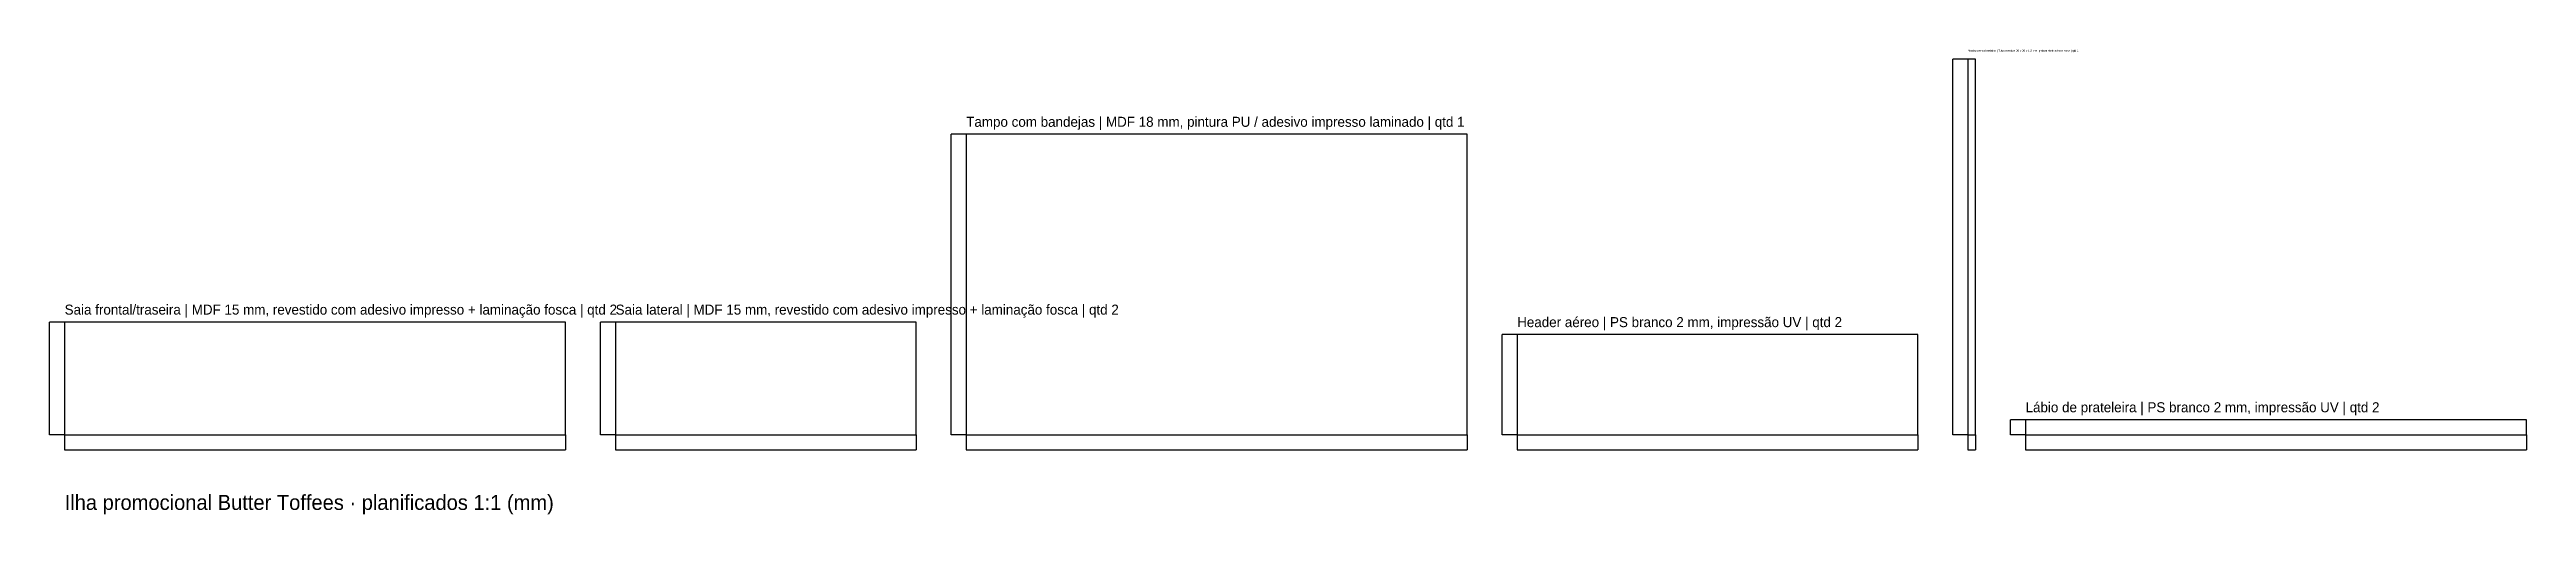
# Model space of a CAD drawing. Header units: millimetres. Extents: x -60 to 9830, y -318 to 1539.
import ezdxf

# ---------------------------------------------------------------- set-up
doc = ezdxf.new("R2010")
doc.units = ezdxf.units.MM
for name, color, linetype in [('CORTE', 1, 'CONTINUOUS'), ('COTA', 8, 'CONTINUOUS'), ('TEXTO', 7, 'CONTINUOUS')]:
    doc.layers.add(name, color=color, linetype=linetype)
doc.styles.add('OpenSansCondensed-Light', font='OpenSansCondensed-Light.ttf')
doc.dimstyles.new('EZDXF', dxfattribs={"dimtxt": 0.25, "dimasz": 0.175, "dimexe": 0.375, "dimexo": 0.125, "dimgap": 0.1, "dimtad": 1, "dimlfac": 100, "dimzin": 12, "dimdsep": 46, "dimtxsty": 'OpenSansCondensed-Light', "dimblk": 'ARCHTICK', "dimcen": 2.5, "dimazin": 3, "dimtfac": 0.5, "dimtmove": 2, "dimatfit": 3})

# ---------------------------------------------------------------- blocks, each defined once
blk = doc.blocks.new('_ARCHTICK')
at = {"color": 0, "linetype": 'BYBLOCK', "const_width": 0.15}
blk.add_lwpolyline([(-0.5, -0.5), (0.5, 0.5)], dxfattribs=at)

msp = doc.modelspace()

# ---------------------------------------------------------------- linework, layer by layer
at = {"layer": 'CORTE'}
for points in [[(7600, 0), (7630, 0), (7630, 1500), (7600, 1500)], [(3600, 0), (5600, 0), (5600, 1200), (3600, 1200)], [(0, 0), (2000, 0), (2000, 450), (0, 450)], [(2200, 0), (3400, 0), (3400, 450), (2200, 450)], [(5800, 0), (7400, 0), (7400, 400), (5800, 400)], [(7830, 0), (9830, 0), (9830, 60), (7830, 60)]]:
    msp.add_lwpolyline(points, close=True, dxfattribs=at)

# ---------------------------------------------------------------- texts
at = {"layer": 'TEXTO'}
for s, height, p in [('Mastro central metalon | Tubo metalon 30 x 30 x 1,2 mm, pintura eletrostática preta | qtd 1', 8, (7600, 1530)), ('Tampo com bandejas | MDF 18 mm, pintura PU / adesivo impresso laminado | qtd 1', 40, (3600, 1230)), ('Saia frontal/traseira | MDF 15 mm, revestido com adesivo impresso + laminação fosca | qtd 2', 40, (0, 480)), ('Saia lateral | MDF 15 mm, revestido com adesivo impresso + laminação fosca | qtd 2', 40, (2200, 480)), ('Header aéreo | PS branco 2 mm, impressão UV | qtd 2', 40, (5800, 430)), ('Lábio de prateleira | PS branco 2 mm, impressão UV | qtd 2', 40, (7830, 90)), ('Ilha promocional Butter Toffees · planificados 1:1 (mm)', 60, (0, -300))]:
    msp.add_text(s, height=height, dxfattribs=at).set_placement(p)

# ---------------------------------------------------------------- dimensions: what is measured, and where the dimension line sits
at = {"layer": 'COTA'}
for base, p1, p2 in [((7540, 0), (7600, 0), (7600, 1500)), ((3540, 0), (3600, 0), (3600, 1200)), ((-60, 0), (0, 0), (0, 450)), ((2140, 0), (2200, 0), (2200, 450)), ((5740, 0), (5800, 0), (5800, 400)), ((7770, 0), (7830, 0), (7830, 60))]:
    msp.add_linear_dim(base=base, p1=p1, p2=p2, angle=90, dimstyle='EZDXF', dxfattribs=at).render()
for base, p1, p2 in [((0, -60), (0, 0), (2000, 0)), ((2200, -60), (2200, 0), (3400, 0)), ((3600, -60), (3600, 0), (5600, 0)), ((5800, -60), (5800, 0), (7400, 0)), ((7600, -60), (7600, 0), (7630, 0)), ((7830, -60), (7830, 0), (9830, 0))]:
    msp.add_linear_dim(base=base, p1=p1, p2=p2, dimstyle='EZDXF', dxfattribs=at).render()

doc.saveas('drawing.dxf')
